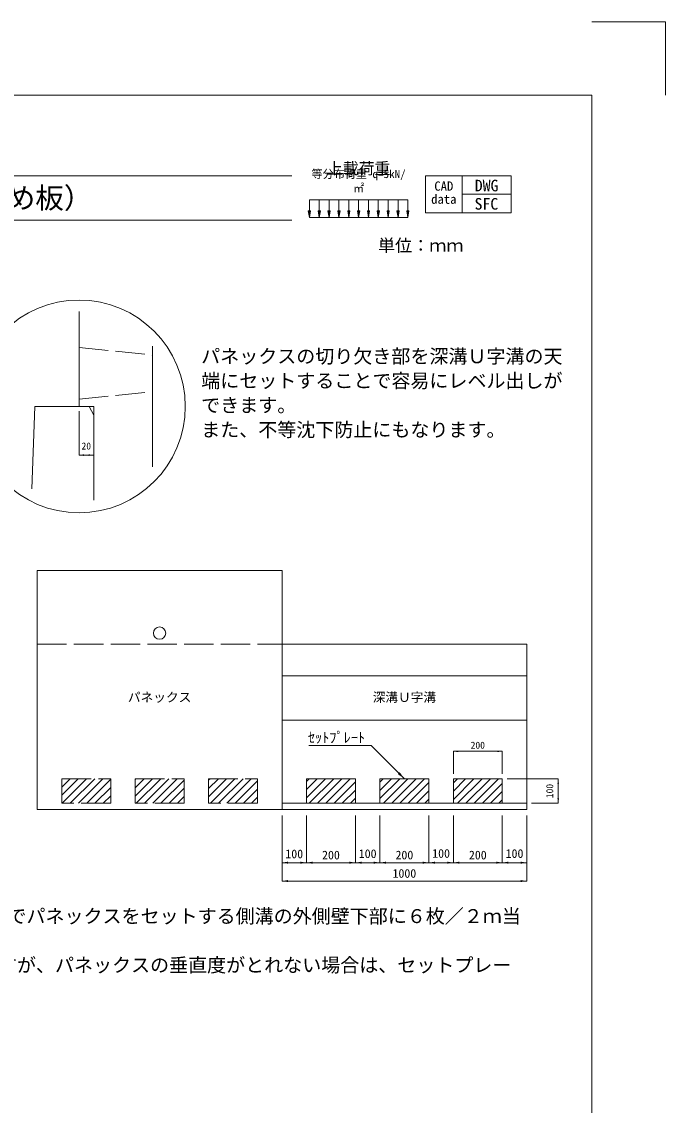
# Model space of a CAD drawing. Units: millimetres at full size; some dimension numbers follow another scale. Extents: x 141358 to 163867, y 48648 to 57617.
# Drawn here: x 145028 to 147658, y 53133 to 57558 of the extents above; entities that cross this region are included whole.
import ezdxf
from ezdxf.enums import TextEntityAlignment as Align

# ---------------------------------------------------------------- set-up
doc = ezdxf.new("R2010")
doc.units = ezdxf.units.MM
doc.header["$LTSCALE"] = 20
doc.linetypes.add('DASHED', pattern=[7.5, 6, -1.5])
for name, color, linetype, lineweight in [('0_2', 7, 'Continuous', 9), ('Defpoints_3', 8, 'Continuous', 0), ('セットプレート', 1, 'Continuous', 9), ('パネックス', 7, 'Continuous', 20), ('図枠', 7, 'Continuous', 5), ('寸法線', 7, 'Continuous', 13), ('本体', 2, 'Continuous', 20), ('ﾊｯﾁﾝｸﾞ', 7, 'Continuous', 5)]:
    doc.layers.add(name, color=color, linetype=linetype, lineweight=lineweight)
doc.layers.add('文字', color=7, linetype='Continuous')
doc.styles.add('ＭＳ ゴシック', font='')
doc.styles.get('ＭＳ ゴシック').set_extended_font_data('MS Gothic')
pattern_1 = [(45, (167496.62, 69159.76), (-16.83798, 16.83798), [])]

# ---------------------------------------------------------------- blocks, each defined once
blk = doc.blocks.new('filled_arrow')
at = {"color": 0, "linetype": 'Continuous', "lineweight": -2}
blk.add_solid([(7.5, 1.25), (0, 0), (7.5, -1.25)], dxfattribs=at)

msp = doc.modelspace()

# ---------------------------------------------------------------- hatches: boundary and pattern name
at = {"layer": '寸法線'}
for points in [[(146199.49, 56785.71), (146208.49, 56785.71), (146203.99, 56758.71)], [(146239.72, 56785.71), (146248.72, 56785.71), (146244.22, 56758.71)], [(146279.95, 56785.71), (146288.95, 56785.71), (146284.45, 56758.71)], [(146320.18, 56785.71), (146329.18, 56785.71), (146324.68, 56758.71)], [(146360.41, 56785.71), (146369.41, 56785.71), (146364.91, 56758.71)], [(146400.64, 56785.71), (146409.64, 56785.71), (146405.14, 56758.71)], [(146440.87, 56785.71), (146449.87, 56785.71), (146445.37, 56758.71)], [(146481.1, 56785.71), (146490.1, 56785.71), (146485.6, 56758.71)], [(146521.33, 56785.71), (146530.33, 56785.71), (146525.83, 56758.71)], [(146561.56, 56785.71), (146570.56, 56785.71), (146566.06, 56758.71)], [(146601.79, 56785.71), (146610.79, 56785.71), (146606.29, 56758.71)]]:
    msp.add_hatch(color=256, dxfattribs=at).paths.add_polyline_path(points)
at = {"layer": 'ﾊｯﾁﾝｸﾞ'}
h = msp.add_hatch(dxfattribs=at)
h.set_pattern_fill('USER', color=256, style=0, pattern_type=2)
h.set_pattern_definition(pattern_1)
h.paths.add_polyline_path([(145392.05, 54366.08), (145392.05, 54466.08), (145192.05, 54466.08), (145192.05, 54366.08)])
h = msp.add_hatch(dxfattribs=at)
h.set_pattern_fill('USER', color=256, style=0, pattern_type=2)
h.set_pattern_definition(pattern_1)
h.paths.add_polyline_path([(145492.05, 54466.08), (145492.05, 54366.08), (145692.05, 54366.08), (145692.05, 54466.08)])
h = msp.add_hatch(dxfattribs=at)
h.set_pattern_fill('USER', color=256, style=0, pattern_type=2)
h.set_pattern_definition(pattern_1)
h.paths.add_polyline_path([(145792.05, 54466.08), (145792.05, 54366.08), (145992.05, 54366.08), (145992.05, 54466.08)])
h = msp.add_hatch(dxfattribs=at)
h.set_pattern_fill('USER', color=256, style=0, pattern_type=2)
h.set_pattern_definition(pattern_1)
h.paths.add_polyline_path([(146392.05, 54366.08), (146392.05, 54466.08), (146192.05, 54466.08), (146192.05, 54366.08)])
h = msp.add_hatch(dxfattribs=at)
h.set_pattern_fill('USER', color=256, style=0, pattern_type=2)
h.set_pattern_definition(pattern_1)
h.paths.add_polyline_path([(146492.05, 54466.08), (146492.05, 54366.08), (146692.05, 54366.08), (146692.05, 54466.08)])
h = msp.add_hatch(dxfattribs=at)
h.set_pattern_fill('USER', color=256, style=0, pattern_type=2)
h.set_pattern_definition(pattern_1)
h.paths.add_polyline_path([(146792.05, 54466.08), (146792.05, 54366.08), (146992.05, 54366.08), (146992.05, 54466.08)])

# ---------------------------------------------------------------- linework, layer by layer
at = {"layer": '0_2', "lineweight": 20}
for p, q in [((146678.25, 56927.88), (146678.25, 56777.88)), ((146678.25, 56927.88), (147028.25, 56927.88)), ((146828.25, 56927.88), (146828.25, 56777.88)), ((147028.25, 56927.88), (147028.25, 56777.88)), ((146828.25, 56852.88), (147028.25, 56852.88)), ((146678.25, 56777.88), (147028.25, 56777.88)), ((146203.99, 56758.71), (146606.29, 56758.71))]:
    msp.add_line(p, q, dxfattribs=at)
at = {"layer": '0_2'}
for p, q in [((146606.29, 56829.7), (146203.99, 56829.7)), ((146203.99, 56829.7), (146203.99, 56758.71)), ((146244.22, 56829.7), (146244.22, 56758.71)), ((146284.45, 56829.7), (146284.45, 56758.71)), ((146324.68, 56829.7), (146324.68, 56758.71)), ((146364.91, 56829.7), (146364.91, 56758.71)), ((146405.14, 56829.7), (146405.14, 56758.71)), ((146445.37, 56829.7), (146445.37, 56758.71)), ((146485.6, 56829.7), (146485.6, 56758.71)), ((146525.83, 56829.7), (146525.83, 56758.71)), ((146566.06, 56829.7), (146566.06, 56758.71)), ((146606.29, 56758.71), (146606.29, 56829.7))]:
    msp.add_line(p, q, dxfattribs=at)
msp.add_circle((145262.65, 55986.66), 434.36, dxfattribs=at)
at = {"layer": 'Defpoints_3', "color": 7, "lineweight": 13}
for p, q in [((147358.25, 57557.88), (147658.25, 57557.88)), ((147658.25, 57557.88), (147658.25, 57257.88))]:
    msp.add_line(p, q, dxfattribs=at)
at = {"layer": 'セットプレート', "linetype": 'DASHED'}
for p, q in [((145192.05, 54466.08), (145392.05, 54466.08)), ((145192.05, 54366.08), (145192.05, 54466.08)), ((145392.05, 54466.08), (145392.05, 54366.08)), ((145492.05, 54466.08), (145692.05, 54466.08)), ((145492.05, 54366.08), (145492.05, 54466.08)), ((145692.05, 54466.08), (145692.05, 54366.08)), ((145792.05, 54466.08), (145992.05, 54466.08)), ((145792.05, 54366.08), (145792.05, 54466.08)), ((145992.05, 54466.08), (145992.05, 54366.08)), ((145392.05, 54366.08), (145192.05, 54366.08)), ((145692.05, 54366.08), (145492.05, 54366.08)), ((145992.05, 54366.08), (145792.05, 54366.08))]:
    msp.add_line(p, q, dxfattribs=at)
at = {"layer": 'セットプレート'}
for p, q in [((146192.05, 54466.08), (146392.05, 54466.08)), ((146192.05, 54366.08), (146192.05, 54466.08)), ((146392.05, 54466.08), (146392.05, 54366.08)), ((146492.05, 54466.08), (146692.05, 54466.08)), ((146492.05, 54366.08), (146492.05, 54466.08)), ((146692.05, 54466.08), (146692.05, 54366.08)), ((146792.05, 54466.08), (146992.05, 54466.08)), ((146792.05, 54366.08), (146792.05, 54466.08)), ((146992.05, 54466.08), (146992.05, 54366.08)), ((146392.05, 54366.08), (146192.05, 54366.08)), ((146692.05, 54366.08), (146492.05, 54366.08)), ((146992.05, 54366.08), (146792.05, 54366.08))]:
    msp.add_line(p, q, dxfattribs=at)
at = {"layer": 'パネックス'}
for p, q in [((145092.05, 54341.08), (145092.05, 55316.08)), ((145092.05, 55316.08), (146092.05, 55316.08)), ((146092.05, 54341.08), (146092.05, 55316.08)), ((145092.05, 54341.08), (146092.05, 54341.08))]:
    msp.add_line(p, q, dxfattribs=at)
at = {"layer": 'パネックス', "linetype": 'DASHED', "lineweight": 9}
msp.add_line((145092.05, 55016.08), (146092.05, 55016.08), dxfattribs=at)
at = {"layer": 'パネックス', "lineweight": 9}
msp.add_circle((145592.05, 55061.08), 25, dxfattribs=at)
at = {"layer": '図枠', "lineweight": 20}
for p, q in [((147358.25, 57257.88), (141958.25, 57257.88)), ((147358.25, 48947.88), (147358.25, 57257.88))]:
    msp.add_line(p, q, dxfattribs=at)
at = {"layer": '図枠', "lineweight": 13}
for p, q in [((142288.25, 56927.88), (146132.27, 56927.88)), ((142288.25, 56747.88), (146132.27, 56747.88))]:
    msp.add_line(p, q, dxfattribs=at)
at = {"layer": '寸法線', "lineweight": 9}
for p, q in [((145262.65, 55966.66), (145262.65, 55787.92)), ((145322.65, 55966.66), (145322.65, 55787.92)), ((145262.65, 55787.92), (145322.65, 55787.92)), ((146792.05, 54578.28), (146992.05, 54578.28)), ((146792.05, 54486.08), (146792.05, 54578.28)), ((146992.05, 54486.08), (146992.05, 54578.28)), ((147012.05, 54466.08), (147220.54, 54466.08)), ((147220.54, 54466.08), (147220.54, 54366.08)), ((147112.05, 54366.08), (147220.54, 54366.08)), ((146092.05, 54316.08), (146092.05, 54123.49)), ((146092.05, 54316.08), (146092.05, 54048.49)), ((146192.05, 54316.08), (146192.05, 54123.49)), ((146192.05, 54316.08), (146192.05, 54123.49)), ((146392.05, 54316.08), (146392.05, 54123.49)), ((146392.05, 54316.08), (146392.05, 54123.49)), ((146492.05, 54316.08), (146492.05, 54123.49)), ((146492.05, 54316.08), (146492.05, 54123.49)), ((146692.05, 54316.08), (146692.05, 54123.49)), ((146692.05, 54316.08), (146692.05, 54123.49)), ((146792.05, 54316.08), (146792.05, 54123.49)), ((146792.05, 54316.08), (146792.05, 54123.49)), ((146992.05, 54316.08), (146992.05, 54123.49)), ((146992.05, 54316.08), (146992.05, 54123.49)), ((147092.05, 54316.08), (147092.05, 54123.49)), ((147092.05, 54316.08), (147092.05, 54048.49)), ((146092.05, 54123.49), (146192.05, 54123.49)), ((146192.05, 54123.49), (146392.05, 54123.49)), ((146392.05, 54123.49), (146492.05, 54123.49)), ((146492.05, 54123.49), (146692.05, 54123.49)), ((146692.05, 54123.49), (146792.05, 54123.49)), ((146792.05, 54123.49), (146992.05, 54123.49)), ((146992.05, 54123.49), (147092.05, 54123.49)), ((146092.05, 54048.49), (147092.05, 54048.49))]:
    msp.add_line(p, q, dxfattribs=at)
for points in [[(146199.49, 56785.71), (146208.49, 56785.71), (146203.99, 56758.71)], [(146239.72, 56785.71), (146248.72, 56785.71), (146244.22, 56758.71)], [(146279.95, 56785.71), (146288.95, 56785.71), (146284.45, 56758.71)], [(146320.18, 56785.71), (146329.18, 56785.71), (146324.68, 56758.71)], [(146360.41, 56785.71), (146369.41, 56785.71), (146364.91, 56758.71)], [(146400.64, 56785.71), (146409.64, 56785.71), (146405.14, 56758.71)], [(146440.87, 56785.71), (146449.87, 56785.71), (146445.37, 56758.71)], [(146481.1, 56785.71), (146490.1, 56785.71), (146485.6, 56758.71)], [(146521.33, 56785.71), (146530.33, 56785.71), (146525.83, 56758.71)], [(146561.56, 56785.71), (146570.56, 56785.71), (146566.06, 56758.71)], [(146601.79, 56785.71), (146610.79, 56785.71), (146606.29, 56758.71)]]:
    msp.add_lwpolyline(points, close=True, dxfattribs=at)
msp.add_lwpolyline([(146592.05, 54466.08), (146456.02, 54602.11), (146201.91, 54602.11)], dxfattribs=at)
at = {"layer": '本体'}
for p, q in [((145262.65, 56374.68), (145262.65, 55986.66)), ((145562.65, 56232.75), (145562.65, 55740.58)), ((145082.65, 55986.66), (145069.7, 55650.02)), ((145082.65, 55986.66), (145304.65, 55986.66)), ((145322.65, 55986.66), (145262.65, 55986.66)), ((145322.65, 55950.66), (145304.65, 55986.66)), ((145322.65, 55986.66), (145322.65, 55603.31)), ((146092.05, 55016.08), (147092.05, 55016.08)), ((147092.05, 54341.08), (147092.05, 55016.08)), ((146092.05, 54341.08), (147092.05, 54341.08))]:
    msp.add_line(p, q, dxfattribs=at)
at = {"layer": '本体', "linetype": 'DASHED', "lineweight": 9}
for p, q in [((145262.65, 56226.66), (145562.65, 56196.66)), ((145262.65, 56016.66), (145562.65, 56046.66))]:
    msp.add_line(p, q, dxfattribs=at)
at = {"layer": '本体', "lineweight": 9}
for p, q in [((146092.05, 54886.08), (147092.05, 54886.08)), ((146092.05, 54706.08), (147092.05, 54706.08))]:
    msp.add_line(p, q, dxfattribs=at)
at = {"layer": '本体', "lineweight": 5}
msp.add_line((147092.05, 54366.08), (146092.05, 54366.08), dxfattribs=at)

# ---------------------------------------------------------------- block references
at = {"layer": '寸法線', "lineweight": 9}
for p, xscale, yscale in [((145262.65, 55787.92), 2.67, 2.67), ((146792.05, 54578.28), 2.67, 2.67), ((146092.05, 54123.49), 3.33, 3.33), ((146192.05, 54123.49), 3.33, 3.33), ((146392.05, 54123.49), 3.33, 3.33), ((146492.05, 54123.49), 3.33, 3.33), ((146692.05, 54123.49), 3.33, 3.33), ((146792.05, 54123.49), 3.33, 3.33), ((146992.05, 54123.49), 3.33, 3.33), ((146092.05, 54048.49), 3.33, 3.33)]:
    msp.add_blockref('filled_arrow', p, dxfattribs=dict(at, xscale=xscale, yscale=yscale))
for p, xscale, yscale, rotation in [((145322.65, 55787.92), 2.67, 2.67, 180), ((146992.05, 54578.28), 2.67, 2.67, 180), ((146592.05, 54466.08), 4.33, 4.33, 135), ((147220.54, 54466.08), 2.67, 2.67, 270), ((147220.54, 54366.08), 2.67, 2.67, 90), ((146192.05, 54123.49), 3.33, 3.33, 180), ((146392.05, 54123.49), 3.33, 3.33, 180), ((146492.05, 54123.49), 3.33, 3.33, 180), ((146692.05, 54123.49), 3.33, 3.33, 180), ((146792.05, 54123.49), 3.33, 3.33, 180), ((146992.05, 54123.49), 3.33, 3.33, 180), ((147092.05, 54123.49), 3.33, 3.33, 180), ((147092.05, 54048.49), 3.33, 3.33, 180)]:
    msp.add_blockref('filled_arrow', p, dxfattribs=dict(at, xscale=xscale, yscale=yscale, rotation=rotation))

# ---------------------------------------------------------------- texts
at = {"layer": '0_2', "style": 'ＭＳ ゴシック'}
for s, height, p in [('等分布荷重 q=5kN/', 33.23, (146212.51, 56952.42)), ('㎡', 33.23, (146382.48, 56894.08)), ('パネックスの切り欠き部を深溝Ｕ字溝の天', 56.96, (145761.93, 56220.05)), ('端にセットすることで容易にレベル出しが', 56.96, (145761.93, 56120.05)), ('できます。', 56.96, (145761.93, 56020.05)), ('また、不等沈下防止にもなります。', 56.96, (145761.93, 55920.05)), ('（注) セットプレートは上図のように両面テープ等でパネックスをセットする側溝の外側壁下部に６枚／２ｍ当\u3000', 56.96, (143183.54, 53933.81)), ('\u3000\u3000 セットプレートの厚さは寸法表のｔとなりますが、パネックスの垂直度がとれない場合は、セットプレー', 56.96, (143183.54, 53733.81))]:
    msp.add_text(s, height=height, dxfattribs=at).set_placement(p, align=Align.TOP_LEFT)
for s, p in [('パネックス', (145592.05, 54799.24)), ('深溝Ｕ字溝', (146592.05, 54799.24))]:
    msp.add_text(s, height=37.98, dxfattribs=at).set_placement(p, align=Align.MIDDLE_CENTER)
at = {"layer": '図枠', "style": 'ＭＳ ゴシック'}
msp.add_text('\u3000パネックス [KDS･KDR]（深溝Ｕ字溝対応簡易土留め板）', height=85.45, dxfattribs=at).set_placement((142288.25, 56837.88), align=Align.MIDDLE_LEFT)
msp.add_text('単位：ｍｍ', height=51.27, dxfattribs=at).set_placement((146658.84, 56643.88), align=Align.MIDDLE_CENTER)
at = {"layer": '寸法線', "style": 'ＭＳ ゴシック'}
for s, height, p in [('20', 28.48, (145292.37, 55824.94)), ('200', 28.48, (146892.05, 54603.28)), ('100', 35.6, (146142.05, 54159.35)), ('200', 35.6, (146292.05, 54154.74)), ('100', 35.6, (146442.05, 54160.21)), ('200', 35.6, (146592.05, 54154.74)), ('100', 35.6, (146742.05, 54161.34)), ('200', 35.6, (146892.05, 54154.74)), ('100', 35.6, (147042.05, 54160.79)), ('1000', 35.6, (146592.05, 54079.74))]:
    msp.add_text(s, height=height, dxfattribs=at).set_placement(p, align=Align.MIDDLE_CENTER)
msp.add_text('ｾｯﾄﾌﾟﾚｰﾄ', height=42.72, dxfattribs=at).set_placement((146431.02, 54656.11), align=Align.TOP_RIGHT)
msp.add_text('100', height=28.48, rotation=90, dxfattribs=at).set_placement((147185.81, 54416.08), align=Align.MIDDLE_CENTER)
at = {"layer": '文字', "style": 'ＭＳ ゴシック'}
msp.add_text('上載荷重', height=47.47, dxfattribs=at).set_placement((146405.14, 56958.85), align=Align.MIDDLE_CENTER)
for s, p in [('DWG', (146879.52, 56850.73)), ('SFC', (146878.66, 56776.02))]:
    msp.add_text(s, height=47.47, dxfattribs=at).set_placement(p, align=Align.BOTTOM_LEFT)
for s, p in [('CAD', (146714.4, 56905.44)), ('data', (146701.45, 56852.11))]:
    msp.add_text(s, height=37.98, dxfattribs=at).set_placement(p, align=Align.TOP_LEFT)

doc.saveas('drawing.dxf')
